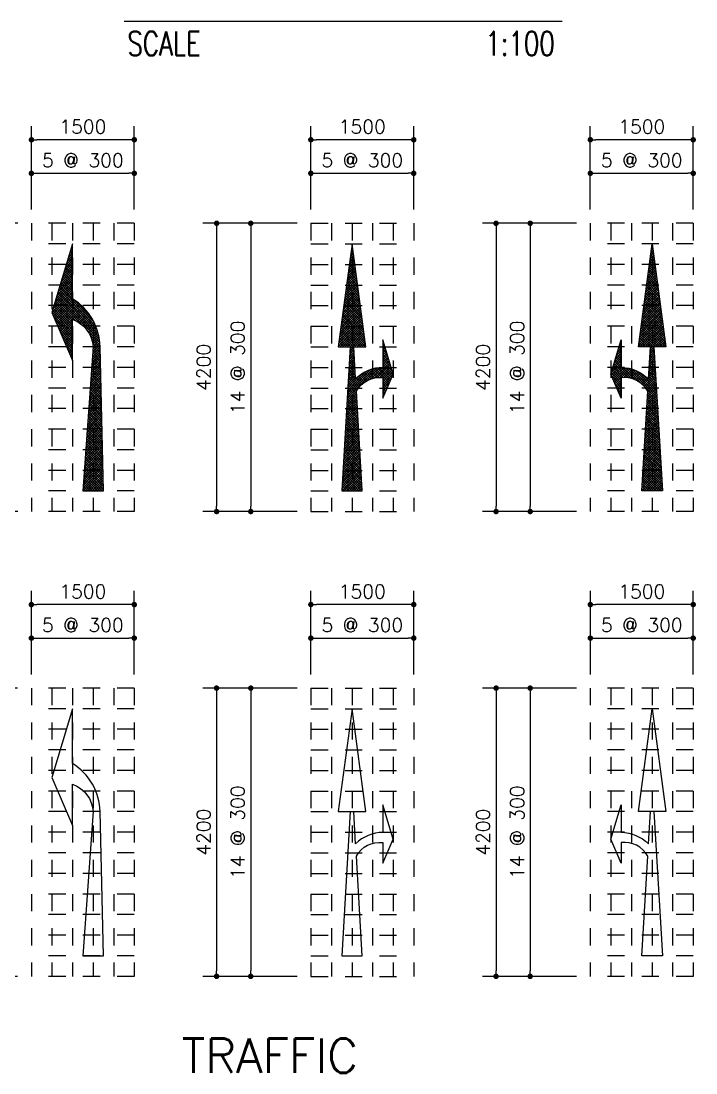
# Model space of a CAD drawing. Header units: inches. Extents: x -2548 to -2391, y 2200 to 2352.
# Drawn here: x -2452.93 to -2448.99, y 2322.41 to 2328.54 of the extents above; entities that cross this region are included whole.
import ezdxf

# ---------------------------------------------------------------- set-up
doc = ezdxf.new("R2010")
doc.units = ezdxf.units.IN
doc.header["$MEASUREMENT"] = 0
doc.linetypes.add('HIDDEN', pattern=[0.375, 0.25, -0.125])
for name, color, linetype in [('1', 7, 'Continuous'), ('19', 4, 'Continuous'), ('3', 3, 'Continuous'), ('4', 4, 'Continuous'), ('8', 8, 'HIDDEN'), ('DIM', 8, 'Continuous')]:
    doc.layers.add(name, color=color, linetype=linetype)
doc.styles.add('ENG', font='ENG.SHX')
doc.styles.add('ROMANS', font='romans', dxfattribs={"height": 0.1})
doc.dimstyles.new('CC', dxfattribs={"dimscale": 0.25, "dimtxt": 1, "dimasz": 1, "dimexe": 1, "dimexo": 1, "dimgap": 0.01, "dimtad": 1, "dimzin": 0, "dimdsep": 46, "dimtxsty": 'ENG', "dimblk": 'DIM0', "dimblk1": 'DIM0', "dimblk2": 'ARROW', "dimcen": 0, "dimdle": 1, "dimclrd": 6, "dimclre": 6, "dimclrt": 7, "dimadec": 0, "dimazin": 0, "dimtfac": 5, "dimtix": 1, "dimtmove": 2, "dimatfit": 3, "dimldrblk": 'DIM0', "dimfxl": 1, "dimtolj": 1, "dimtzin": 0, "dimarcsym": 0})

# ---------------------------------------------------------------- blocks, each defined once
blk = doc.blocks.new('DOT')
at = {"color": 0, "linetype": 'ByBlock'}
blk.add_line((-0.5, 0), (-1, 0), dxfattribs=at)
at = {"color": 0, "linetype": 'ByBlock', "const_width": 0.5}
blk.add_lwpolyline([(-0.25, 0, 1), (0.25, 0, 1)], format="xyb", close=True, dxfattribs=at)
blk = doc.blocks.new('*D447')
at = {"color": 9, "linetype": 'ByBlock', "transparency": 16777216}
for p, q in [((89092, 13997), (89092, 15214)), ((90592, 13997), (90592, 15214)), ((90512, 15014), (89172, 15014))]:
    blk.add_line(p, q, dxfattribs=at)
at = {"layer": 'DEFPOINTS', "color": 0, "linetype": 'ByBlock', "transparency": 16777216}
for p in [(89092, 15014), (89092, 13797), (90592, 13797)]:
    blk.add_point(p, dxfattribs=at)
at = {"color": 9, "linetype": 'ByBlock', "transparency": 16777216, "xscale": 80, "yscale": 80, "zscale": 80, "rotation": 180}
blk.add_blockref('DOT', (89092, 15014), dxfattribs=at)
at = {"color": 9, "linetype": 'ByBlock', "transparency": 16777216, "xscale": 80, "yscale": 80, "zscale": 80}
blk.add_blockref('DOT', (90592, 15014), dxfattribs=at)
at = {"color": 3, "linetype": 'ByBlock', "transparency": 16777216, "insert": (89842, 15204), "char_height": 200, "attachment_point": 5, "style": 'ROMANS'}
blk.add_mtext('\\A1;1500', dxfattribs=at)
blk = doc.blocks.new('ARROW')
at = {"color": 8}
blk.add_lwpolyline([(0, 0), (-1, 0)], dxfattribs=at)
at = {"color": 4}
blk.add_lwpolyline([(-0.5, 0.5), (0, 0), (-0.5, -0.5)], dxfattribs=at)
blk = doc.blocks.new('DIM0')
at = {"color": 8}
for p, q in [((-1, 0), (1, 0)), ((0, -1), (0, 1))]:
    blk.add_line(p, q, dxfattribs=at)
at = {"color": 4}
blk.add_circle((0, 0), 0.281, dxfattribs=at)
blk = doc.blocks.new('*D446')
at = {"color": 9, "linetype": 'ByBlock', "transparency": 16777216}
for p, q in [((89092, 13997), (89092, 14725)), ((90592, 13997), (90592, 14725)), ((89172, 14525), (90512, 14525))]:
    blk.add_line(p, q, dxfattribs=at)
at = {"layer": 'DEFPOINTS', "color": 0, "linetype": 'ByBlock', "transparency": 16777216}
for p in [(90592, 14525), (89092, 13797), (90592, 13797)]:
    blk.add_point(p, dxfattribs=at)
at = {"color": 9, "linetype": 'ByBlock', "transparency": 16777216, "xscale": 80, "yscale": 80, "zscale": 80, "rotation": 180}
blk.add_blockref('DOT', (89092, 14525), dxfattribs=at)
at = {"color": 9, "linetype": 'ByBlock', "transparency": 16777216, "xscale": 80, "yscale": 80, "zscale": 80}
blk.add_blockref('DOT', (90592, 14525), dxfattribs=at)
at = {"color": 3, "linetype": 'ByBlock', "transparency": 16777216, "insert": (89842, 14715), "char_height": 200, "attachment_point": 5, "style": 'ROMANS'}
blk.add_mtext('\\A1;5 @ 300', dxfattribs=at)
blk = doc.blocks.new('*D443')
at = {"color": 9, "linetype": 'ByBlock', "transparency": 16777216}
for p, q in [((85018, 13997), (85018, 15214)), ((86518, 13997), (86518, 15214)), ((86438, 15014), (85098, 15014))]:
    blk.add_line(p, q, dxfattribs=at)
at = {"layer": 'DEFPOINTS', "color": 0, "linetype": 'ByBlock', "transparency": 16777216}
for p in [(85018, 15014), (85018, 13797), (86518, 13797)]:
    blk.add_point(p, dxfattribs=at)
at = {"color": 9, "linetype": 'ByBlock', "transparency": 16777216, "xscale": 80, "yscale": 80, "zscale": 80, "rotation": 180}
blk.add_blockref('DOT', (85018, 15014), dxfattribs=at)
at = {"color": 9, "linetype": 'ByBlock', "transparency": 16777216, "xscale": 80, "yscale": 80, "zscale": 80}
blk.add_blockref('DOT', (86518, 15014), dxfattribs=at)
at = {"color": 3, "linetype": 'ByBlock', "transparency": 16777216, "insert": (85768, 15204), "char_height": 200, "attachment_point": 5, "style": 'ROMANS'}
blk.add_mtext('\\A1;1500', dxfattribs=at)
blk = doc.blocks.new('*D442')
at = {"color": 9, "linetype": 'ByBlock', "transparency": 16777216}
for p, q in [((85018, 13997), (85018, 14725)), ((86518, 13997), (86518, 14725)), ((85098, 14525), (86438, 14525))]:
    blk.add_line(p, q, dxfattribs=at)
at = {"layer": 'DEFPOINTS', "color": 0, "linetype": 'ByBlock', "transparency": 16777216}
for p in [(86518, 14525), (85018, 13797), (86518, 13797)]:
    blk.add_point(p, dxfattribs=at)
at = {"color": 9, "linetype": 'ByBlock', "transparency": 16777216, "xscale": 80, "yscale": 80, "zscale": 80, "rotation": 180}
blk.add_blockref('DOT', (85018, 14525), dxfattribs=at)
at = {"color": 9, "linetype": 'ByBlock', "transparency": 16777216, "xscale": 80, "yscale": 80, "zscale": 80}
blk.add_blockref('DOT', (86518, 14525), dxfattribs=at)
at = {"color": 3, "linetype": 'ByBlock', "transparency": 16777216, "insert": (85768, 14715), "char_height": 200, "attachment_point": 5, "style": 'ROMANS'}
blk.add_mtext('\\A1;5 @ 300', dxfattribs=at)
blk = doc.blocks.new('*D437')
at = {"color": 9, "linetype": 'ByBlock', "transparency": 16777216}
for p, q in [((80944, 13997), (80944, 15214)), ((82444, 13997), (82444, 15214)), ((82364, 15014), (81024, 15014))]:
    blk.add_line(p, q, dxfattribs=at)
at = {"layer": 'DEFPOINTS', "color": 0, "linetype": 'ByBlock', "transparency": 16777216}
for p in [(80944, 15014), (80944, 13797), (82444, 13797)]:
    blk.add_point(p, dxfattribs=at)
at = {"color": 9, "linetype": 'ByBlock', "transparency": 16777216, "xscale": 80, "yscale": 80, "zscale": 80, "rotation": 180}
blk.add_blockref('DOT', (80944, 15014), dxfattribs=at)
at = {"color": 9, "linetype": 'ByBlock', "transparency": 16777216, "xscale": 80, "yscale": 80, "zscale": 80}
blk.add_blockref('DOT', (82444, 15014), dxfattribs=at)
at = {"color": 3, "linetype": 'ByBlock', "transparency": 16777216, "insert": (81694, 15204), "char_height": 200, "attachment_point": 5, "style": 'ROMANS'}
blk.add_mtext('\\A1;1500', dxfattribs=at)
blk = doc.blocks.new('*D436')
at = {"color": 9, "linetype": 'ByBlock', "transparency": 16777216}
for p, q in [((80944, 13997), (80944, 14725)), ((82444, 13997), (82444, 14725)), ((81024, 14525), (82364, 14525))]:
    blk.add_line(p, q, dxfattribs=at)
at = {"layer": 'DEFPOINTS', "color": 0, "linetype": 'ByBlock', "transparency": 16777216}
for p in [(82444, 14525), (80944, 13797), (82444, 13797)]:
    blk.add_point(p, dxfattribs=at)
at = {"color": 9, "linetype": 'ByBlock', "transparency": 16777216, "xscale": 80, "yscale": 80, "zscale": 80, "rotation": 180}
blk.add_blockref('DOT', (80944, 14525), dxfattribs=at)
at = {"color": 9, "linetype": 'ByBlock', "transparency": 16777216, "xscale": 80, "yscale": 80, "zscale": 80}
blk.add_blockref('DOT', (82444, 14525), dxfattribs=at)
at = {"color": 3, "linetype": 'ByBlock', "transparency": 16777216, "insert": (81694, 14715), "char_height": 200, "attachment_point": 5, "style": 'ROMANS'}
blk.add_mtext('\\A1;5 @ 300', dxfattribs=at)
blk = doc.blocks.new('*D441')
at = {"color": 9, "linetype": 'ByBlock', "transparency": 16777216}
for p, q in [((84818, 13797), (83444, 13797)), ((83644, 13717), (83644, 9677)), ((84818, 9597), (83444, 9597))]:
    blk.add_line(p, q, dxfattribs=at)
at = {"layer": 'DEFPOINTS', "color": 0, "linetype": 'ByBlock', "transparency": 16777216}
for p in [(85018, 13797), (83644, 9597), (85018, 9597)]:
    blk.add_point(p, dxfattribs=at)
at = {"color": 9, "linetype": 'ByBlock', "transparency": 16777216, "xscale": 80, "yscale": 80, "zscale": 80}
for p, rotation in [((83644, 13797), 90), ((83644, 9597), 270)]:
    blk.add_blockref('DOT', p, dxfattribs=dict(at, rotation=rotation))
at = {"color": 3, "linetype": 'ByBlock', "transparency": 16777216, "insert": (83454, 11697), "char_height": 200, "attachment_point": 5, "rotation": 90, "style": 'ROMANS'}
blk.add_mtext('\\A1;4200', dxfattribs=at)
blk = doc.blocks.new('*D439')
at = {"color": 9, "linetype": 'ByBlock', "transparency": 16777216}
for p, q in [((80744, 13797), (79371, 13797)), ((79571, 13717), (79571, 9677)), ((80744, 9597), (79371, 9597))]:
    blk.add_line(p, q, dxfattribs=at)
at = {"layer": 'DEFPOINTS', "color": 0, "linetype": 'ByBlock', "transparency": 16777216}
for p in [(80944, 13797), (79571, 9597), (80944, 9597)]:
    blk.add_point(p, dxfattribs=at)
at = {"color": 9, "linetype": 'ByBlock', "transparency": 16777216, "xscale": 80, "yscale": 80, "zscale": 80}
for p, rotation in [((79571, 13797), 90), ((79571, 9597), 270)]:
    blk.add_blockref('DOT', p, dxfattribs=dict(at, rotation=rotation))
at = {"color": 3, "linetype": 'ByBlock', "transparency": 16777216, "insert": (79381, 11697), "char_height": 200, "attachment_point": 5, "rotation": 90, "style": 'ROMANS'}
blk.add_mtext('\\A1;4200', dxfattribs=at)
blk = doc.blocks.new('*D438')
at = {"color": 9, "linetype": 'ByBlock', "transparency": 16777216}
for p, q in [((80744, 13797), (79868, 13797)), ((80068, 13717), (80068, 9677)), ((80744, 9597), (79868, 9597))]:
    blk.add_line(p, q, dxfattribs=at)
at = {"layer": 'DEFPOINTS', "color": 0, "linetype": 'ByBlock', "transparency": 16777216}
for p in [(80944, 13797), (80068, 9597), (80944, 9597)]:
    blk.add_point(p, dxfattribs=at)
at = {"color": 9, "linetype": 'ByBlock', "transparency": 16777216, "xscale": 80, "yscale": 80, "zscale": 80}
for p, rotation in [((80068, 13797), 90), ((80068, 9597), 270)]:
    blk.add_blockref('DOT', p, dxfattribs=dict(at, rotation=rotation))
at = {"color": 3, "linetype": 'ByBlock', "transparency": 16777216, "insert": (79878, 11697), "char_height": 200, "attachment_point": 5, "rotation": 90, "style": 'ROMANS'}
blk.add_mtext('\\A1;14 @ 300', dxfattribs=at)
blk = doc.blocks.new('*D440')
at = {"color": 9, "linetype": 'ByBlock', "transparency": 16777216}
for p, q in [((84818, 13797), (83942, 13797)), ((84142, 13717), (84142, 9677)), ((84818, 9597), (83942, 9597))]:
    blk.add_line(p, q, dxfattribs=at)
at = {"layer": 'DEFPOINTS', "color": 0, "linetype": 'ByBlock', "transparency": 16777216}
for p in [(85018, 13797), (84142, 9597), (85018, 9597)]:
    blk.add_point(p, dxfattribs=at)
at = {"color": 9, "linetype": 'ByBlock', "transparency": 16777216, "xscale": 80, "yscale": 80, "zscale": 80}
for p, rotation in [((84142, 13797), 90), ((84142, 9597), 270)]:
    blk.add_blockref('DOT', p, dxfattribs=dict(at, rotation=rotation))
at = {"color": 3, "linetype": 'ByBlock', "transparency": 16777216, "insert": (83952, 11697), "char_height": 200, "attachment_point": 5, "rotation": 90, "style": 'ROMANS'}
blk.add_mtext('\\A1;14 @ 300', dxfattribs=at)
blk = doc.blocks.new('*D445')
at = {"color": 9, "linetype": 'ByBlock', "transparency": 16777216}
for p, q in [((88892, 13797), (88015, 13797)), ((88215, 13717), (88215, 9677)), ((88892, 9597), (88015, 9597))]:
    blk.add_line(p, q, dxfattribs=at)
at = {"layer": 'DEFPOINTS', "color": 0, "linetype": 'ByBlock', "transparency": 16777216}
for p in [(89092, 13797), (88215, 9597), (89092, 9597)]:
    blk.add_point(p, dxfattribs=at)
at = {"color": 9, "linetype": 'ByBlock', "transparency": 16777216, "xscale": 80, "yscale": 80, "zscale": 80}
for p, rotation in [((88215, 13797), 90), ((88215, 9597), 270)]:
    blk.add_blockref('DOT', p, dxfattribs=dict(at, rotation=rotation))
at = {"color": 3, "linetype": 'ByBlock', "transparency": 16777216, "insert": (88025, 11697), "char_height": 200, "attachment_point": 5, "rotation": 90, "style": 'ROMANS'}
blk.add_mtext('\\A1;14 @ 300', dxfattribs=at)
blk = doc.blocks.new('*D444')
at = {"color": 9, "linetype": 'ByBlock', "transparency": 16777216}
for p, q in [((88892, 13797), (87518, 13797)), ((87718, 13717), (87718, 9677)), ((88892, 9597), (87518, 9597))]:
    blk.add_line(p, q, dxfattribs=at)
at = {"layer": 'DEFPOINTS', "color": 0, "linetype": 'ByBlock', "transparency": 16777216}
for p in [(89092, 13797), (87718, 9597), (89092, 9597)]:
    blk.add_point(p, dxfattribs=at)
at = {"color": 9, "linetype": 'ByBlock', "transparency": 16777216, "xscale": 80, "yscale": 80, "zscale": 80}
for p, rotation in [((87718, 13797), 90), ((87718, 9597), 270)]:
    blk.add_blockref('DOT', p, dxfattribs=dict(at, rotation=rotation))
at = {"color": 3, "linetype": 'ByBlock', "transparency": 16777216, "insert": (87528, 11697), "char_height": 200, "attachment_point": 5, "rotation": 90, "style": 'ROMANS'}
blk.add_mtext('\\A1;4200', dxfattribs=at)
blk = doc.blocks.new('*D415')
at = {"color": 9, "linetype": 'ByBlock', "transparency": 16777216}
for p, q in [((80744, 13797), (79371, 13797)), ((79571, 13717), (79571, 9677)), ((80744, 9597), (79371, 9597))]:
    blk.add_line(p, q, dxfattribs=at)
at = {"layer": 'DEFPOINTS', "color": 0, "linetype": 'ByBlock', "transparency": 16777216}
for p in [(80944, 13797), (79571, 9597), (80944, 9597)]:
    blk.add_point(p, dxfattribs=at)
at = {"color": 9, "linetype": 'ByBlock', "transparency": 16777216, "xscale": 80, "yscale": 80, "zscale": 80}
for p, rotation in [((79571, 13797), 90), ((79571, 9597), 270)]:
    blk.add_blockref('DOT', p, dxfattribs=dict(at, rotation=rotation))
at = {"color": 3, "linetype": 'ByBlock', "transparency": 16777216, "insert": (79381, 11697), "char_height": 200, "attachment_point": 5, "rotation": 90, "style": 'ROMANS'}
blk.add_mtext('\\A1;4200', dxfattribs=at)
blk = doc.blocks.new('*D410')
at = {"color": 9, "linetype": 'ByBlock', "transparency": 16777216}
for p, q in [((76671, 13797), (75794, 13797)), ((75994, 13717), (75994, 9677)), ((76671, 9597), (75794, 9597))]:
    blk.add_line(p, q, dxfattribs=at)
at = {"layer": 'DEFPOINTS', "color": 0, "linetype": 'ByBlock', "transparency": 16777216}
for p in [(76871, 13797), (75994, 9597), (76871, 9597)]:
    blk.add_point(p, dxfattribs=at)
at = {"color": 9, "linetype": 'ByBlock', "transparency": 16777216, "xscale": 80, "yscale": 80, "zscale": 80}
for p, rotation in [((75994, 13797), 90), ((75994, 9597), 270)]:
    blk.add_blockref('DOT', p, dxfattribs=dict(at, rotation=rotation))
at = {"color": 3, "linetype": 'ByBlock', "transparency": 16777216, "insert": (75804, 11697), "char_height": 200, "attachment_point": 5, "rotation": 90, "style": 'ROMANS'}
blk.add_mtext('\\A1;14 @ 300', dxfattribs=at)
blk = doc.blocks.new('*D411')
at = {"color": 9, "linetype": 'ByBlock', "transparency": 16777216}
for p, q in [((76671, 13797), (75297, 13797)), ((75497, 13717), (75497, 9677)), ((76671, 9597), (75297, 9597))]:
    blk.add_line(p, q, dxfattribs=at)
at = {"layer": 'DEFPOINTS', "color": 0, "linetype": 'ByBlock', "transparency": 16777216}
for p in [(76871, 13797), (75497, 9597), (76871, 9597)]:
    blk.add_point(p, dxfattribs=at)
at = {"color": 9, "linetype": 'ByBlock', "transparency": 16777216, "xscale": 80, "yscale": 80, "zscale": 80}
for p, rotation in [((75497, 13797), 90), ((75497, 9597), 270)]:
    blk.add_blockref('DOT', p, dxfattribs=dict(at, rotation=rotation))
at = {"color": 3, "linetype": 'ByBlock', "transparency": 16777216, "insert": (75307, 11697), "char_height": 200, "attachment_point": 5, "rotation": 90, "style": 'ROMANS'}
blk.add_mtext('\\A1;4200', dxfattribs=at)
blk = doc.blocks.new('*D408')
at = {"color": 9, "linetype": 'ByBlock', "transparency": 16777216}
for p, q in [((76871, 13997), (76871, 14725)), ((78371, 13997), (78371, 14725)), ((76951, 14525), (78291, 14525))]:
    blk.add_line(p, q, dxfattribs=at)
at = {"layer": 'DEFPOINTS', "color": 0, "linetype": 'ByBlock', "transparency": 16777216}
for p in [(78371, 14525), (76871, 13797), (78371, 13797)]:
    blk.add_point(p, dxfattribs=at)
at = {"color": 9, "linetype": 'ByBlock', "transparency": 16777216, "xscale": 80, "yscale": 80, "zscale": 80, "rotation": 180}
blk.add_blockref('DOT', (76871, 14525), dxfattribs=at)
at = {"color": 9, "linetype": 'ByBlock', "transparency": 16777216, "xscale": 80, "yscale": 80, "zscale": 80}
blk.add_blockref('DOT', (78371, 14525), dxfattribs=at)
at = {"color": 3, "linetype": 'ByBlock', "transparency": 16777216, "insert": (77621, 14715), "char_height": 200, "attachment_point": 5, "style": 'ROMANS'}
blk.add_mtext('\\A1;5 @ 300', dxfattribs=at)
blk = doc.blocks.new('*D409')
at = {"color": 9, "linetype": 'ByBlock', "transparency": 16777216}
for p, q in [((76871, 13997), (76871, 15214)), ((78371, 13997), (78371, 15214)), ((78291, 15014), (76951, 15014))]:
    blk.add_line(p, q, dxfattribs=at)
at = {"layer": 'DEFPOINTS', "color": 0, "linetype": 'ByBlock', "transparency": 16777216}
for p in [(76871, 15014), (76871, 13797), (78371, 13797)]:
    blk.add_point(p, dxfattribs=at)
at = {"color": 9, "linetype": 'ByBlock', "transparency": 16777216, "xscale": 80, "yscale": 80, "zscale": 80, "rotation": 180}
blk.add_blockref('DOT', (76871, 15014), dxfattribs=at)
at = {"color": 9, "linetype": 'ByBlock', "transparency": 16777216, "xscale": 80, "yscale": 80, "zscale": 80}
blk.add_blockref('DOT', (78371, 15014), dxfattribs=at)
at = {"color": 3, "linetype": 'ByBlock', "transparency": 16777216, "insert": (77621, 15204), "char_height": 200, "attachment_point": 5, "style": 'ROMANS'}
blk.add_mtext('\\A1;1500', dxfattribs=at)
blk = doc.blocks.new('*D417')
at = {"color": 9, "linetype": 'ByBlock', "transparency": 16777216}
for p, q in [((84818, 13797), (83444, 13797)), ((83644, 13717), (83644, 9677)), ((84818, 9597), (83444, 9597))]:
    blk.add_line(p, q, dxfattribs=at)
at = {"layer": 'DEFPOINTS', "color": 0, "linetype": 'ByBlock', "transparency": 16777216}
for p in [(85018, 13797), (83644, 9597), (85018, 9597)]:
    blk.add_point(p, dxfattribs=at)
at = {"color": 9, "linetype": 'ByBlock', "transparency": 16777216, "xscale": 80, "yscale": 80, "zscale": 80}
for p, rotation in [((83644, 13797), 90), ((83644, 9597), 270)]:
    blk.add_blockref('DOT', p, dxfattribs=dict(at, rotation=rotation))
at = {"color": 3, "linetype": 'ByBlock', "transparency": 16777216, "insert": (83454, 11697), "char_height": 200, "attachment_point": 5, "rotation": 90, "style": 'ROMANS'}
blk.add_mtext('\\A1;4200', dxfattribs=at)
blk = doc.blocks.new('*D416')
at = {"color": 9, "linetype": 'ByBlock', "transparency": 16777216}
for p, q in [((84818, 13797), (83942, 13797)), ((84142, 13717), (84142, 9677)), ((84818, 9597), (83942, 9597))]:
    blk.add_line(p, q, dxfattribs=at)
at = {"layer": 'DEFPOINTS', "color": 0, "linetype": 'ByBlock', "transparency": 16777216}
for p in [(85018, 13797), (84142, 9597), (85018, 9597)]:
    blk.add_point(p, dxfattribs=at)
at = {"color": 9, "linetype": 'ByBlock', "transparency": 16777216, "xscale": 80, "yscale": 80, "zscale": 80}
for p, rotation in [((84142, 13797), 90), ((84142, 9597), 270)]:
    blk.add_blockref('DOT', p, dxfattribs=dict(at, rotation=rotation))
at = {"color": 3, "linetype": 'ByBlock', "transparency": 16777216, "insert": (83952, 11697), "char_height": 200, "attachment_point": 5, "rotation": 90, "style": 'ROMANS'}
blk.add_mtext('\\A1;14 @ 300', dxfattribs=at)
blk = doc.blocks.new('*D414')
at = {"color": 9, "linetype": 'ByBlock', "transparency": 16777216}
for p, q in [((80744, 13797), (79868, 13797)), ((80068, 13717), (80068, 9677)), ((80744, 9597), (79868, 9597))]:
    blk.add_line(p, q, dxfattribs=at)
at = {"layer": 'DEFPOINTS', "color": 0, "linetype": 'ByBlock', "transparency": 16777216}
for p in [(80944, 13797), (80068, 9597), (80944, 9597)]:
    blk.add_point(p, dxfattribs=at)
at = {"color": 9, "linetype": 'ByBlock', "transparency": 16777216, "xscale": 80, "yscale": 80, "zscale": 80}
for p, rotation in [((80068, 13797), 90), ((80068, 9597), 270)]:
    blk.add_blockref('DOT', p, dxfattribs=dict(at, rotation=rotation))
at = {"color": 3, "linetype": 'ByBlock', "transparency": 16777216, "insert": (79878, 11697), "char_height": 200, "attachment_point": 5, "rotation": 90, "style": 'ROMANS'}
blk.add_mtext('\\A1;14 @ 300', dxfattribs=at)
blk = doc.blocks.new('*D412')
at = {"color": 9, "linetype": 'ByBlock', "transparency": 16777216}
for p, q in [((80944, 13997), (80944, 14725)), ((82444, 13997), (82444, 14725)), ((81024, 14525), (82364, 14525))]:
    blk.add_line(p, q, dxfattribs=at)
at = {"layer": 'DEFPOINTS', "color": 0, "linetype": 'ByBlock', "transparency": 16777216}
for p in [(82444, 14525), (80944, 13797), (82444, 13797)]:
    blk.add_point(p, dxfattribs=at)
at = {"color": 9, "linetype": 'ByBlock', "transparency": 16777216, "xscale": 80, "yscale": 80, "zscale": 80, "rotation": 180}
blk.add_blockref('DOT', (80944, 14525), dxfattribs=at)
at = {"color": 9, "linetype": 'ByBlock', "transparency": 16777216, "xscale": 80, "yscale": 80, "zscale": 80}
blk.add_blockref('DOT', (82444, 14525), dxfattribs=at)
at = {"color": 3, "linetype": 'ByBlock', "transparency": 16777216, "insert": (81694, 14715), "char_height": 200, "attachment_point": 5, "style": 'ROMANS'}
blk.add_mtext('\\A1;5 @ 300', dxfattribs=at)
blk = doc.blocks.new('*D413')
at = {"color": 9, "linetype": 'ByBlock', "transparency": 16777216}
for p, q in [((80944, 13997), (80944, 15214)), ((82444, 13997), (82444, 15214)), ((82364, 15014), (81024, 15014))]:
    blk.add_line(p, q, dxfattribs=at)
at = {"layer": 'DEFPOINTS', "color": 0, "linetype": 'ByBlock', "transparency": 16777216}
for p in [(80944, 15014), (80944, 13797), (82444, 13797)]:
    blk.add_point(p, dxfattribs=at)
at = {"color": 9, "linetype": 'ByBlock', "transparency": 16777216, "xscale": 80, "yscale": 80, "zscale": 80, "rotation": 180}
blk.add_blockref('DOT', (80944, 15014), dxfattribs=at)
at = {"color": 9, "linetype": 'ByBlock', "transparency": 16777216, "xscale": 80, "yscale": 80, "zscale": 80}
blk.add_blockref('DOT', (82444, 15014), dxfattribs=at)
at = {"color": 3, "linetype": 'ByBlock', "transparency": 16777216, "insert": (81694, 15204), "char_height": 200, "attachment_point": 5, "style": 'ROMANS'}
blk.add_mtext('\\A1;1500', dxfattribs=at)
blk = doc.blocks.new('*D418')
at = {"color": 9, "linetype": 'ByBlock', "transparency": 16777216}
for p, q in [((85018, 13997), (85018, 14725)), ((86518, 13997), (86518, 14725)), ((85098, 14525), (86438, 14525))]:
    blk.add_line(p, q, dxfattribs=at)
at = {"layer": 'DEFPOINTS', "color": 0, "linetype": 'ByBlock', "transparency": 16777216}
for p in [(86518, 14525), (85018, 13797), (86518, 13797)]:
    blk.add_point(p, dxfattribs=at)
at = {"color": 9, "linetype": 'ByBlock', "transparency": 16777216, "xscale": 80, "yscale": 80, "zscale": 80, "rotation": 180}
blk.add_blockref('DOT', (85018, 14525), dxfattribs=at)
at = {"color": 9, "linetype": 'ByBlock', "transparency": 16777216, "xscale": 80, "yscale": 80, "zscale": 80}
blk.add_blockref('DOT', (86518, 14525), dxfattribs=at)
at = {"color": 3, "linetype": 'ByBlock', "transparency": 16777216, "insert": (85768, 14715), "char_height": 200, "attachment_point": 5, "style": 'ROMANS'}
blk.add_mtext('\\A1;5 @ 300', dxfattribs=at)
blk = doc.blocks.new('*D419')
at = {"color": 9, "linetype": 'ByBlock', "transparency": 16777216}
for p, q in [((85018, 13997), (85018, 15214)), ((86518, 13997), (86518, 15214)), ((86438, 15014), (85098, 15014))]:
    blk.add_line(p, q, dxfattribs=at)
at = {"layer": 'DEFPOINTS', "color": 0, "linetype": 'ByBlock', "transparency": 16777216}
for p in [(85018, 15014), (85018, 13797), (86518, 13797)]:
    blk.add_point(p, dxfattribs=at)
at = {"color": 9, "linetype": 'ByBlock', "transparency": 16777216, "xscale": 80, "yscale": 80, "zscale": 80, "rotation": 180}
blk.add_blockref('DOT', (85018, 15014), dxfattribs=at)
at = {"color": 9, "linetype": 'ByBlock', "transparency": 16777216, "xscale": 80, "yscale": 80, "zscale": 80}
blk.add_blockref('DOT', (86518, 15014), dxfattribs=at)
at = {"color": 3, "linetype": 'ByBlock', "transparency": 16777216, "insert": (85768, 15204), "char_height": 200, "attachment_point": 5, "style": 'ROMANS'}
blk.add_mtext('\\A1;1500', dxfattribs=at)
blk = doc.blocks.new('TRAFFIC')
at = {"layer": '3'}
h = blk.add_hatch(dxfattribs=at)
h.set_pattern_fill('ANSI37', color=256, scale=200, style=0)
h.set_pattern_definition([(45, (-70014.89, -1278.387), (-17.6776695, 17.6776695), []), (135, (-70014.89, -1278.387), (-17.6776695, -17.6776695), [])])
h.paths.add_polyline_path([(11621.178, 11118.354, -0.301986741), (11921.178, 10718.354), (11771.178, 8618.354), (12071.178, 8618.354), (12021.178, 10718.354, 0.257569064), (11621.178, 11418.354), (11621.178, 12218.354), (11321.178, 11218.354), (11621.178, 10518.354)])
h = blk.add_hatch(dxfattribs=at)
h.set_pattern_fill('ANSI37', color=256, scale=200, style=0)
h.set_pattern_definition([(45, (-68641.227, -1278.387), (-17.6776695, 17.6776695), []), (135, (-68641.227, -1278.387), (-17.6776695, -17.6776695), [])])
h.paths.add_polyline_path([(15694.841, 12218.354), (15494.841, 10718.354), (15669.841, 10718.354), (15544.841, 8618.354), (15844.841, 8618.354), (15758.388, 10070.762, -0.307132993), (16144.841, 10268.354), (16144.841, 9968.354), (16294.841, 10318.354), (16144.841, 10818.354), (16144.841, 10418.354, 0.188441027), (15747.617, 10251.711), (15719.841, 10718.354), (15894.841, 10718.354)])
h = blk.add_hatch(dxfattribs=at)
h.set_pattern_fill('ANSI37', color=256, scale=200, style=0)
h.set_pattern_definition([(45, (-67241.375, -1278.387), (-17.6776695, 17.6776695), []), (135, (-67241.375, -1278.387), (-17.6776695, -17.6776695), [])])
h.paths.add_polyline_path([(19868.503, 10718.354), (20043.503, 10718.354), (20015.727, 10251.711, 0.188441027), (19618.503, 10418.354), (19618.503, 10818.354), (19468.503, 10318.354), (19618.503, 9968.354), (19618.503, 10268.354, -0.307132993), (20004.956, 10070.762), (19918.503, 8618.354), (20218.503, 8618.354), (20093.503, 10718.354), (20268.503, 10718.354), (20068.503, 12218.354)])
at = {"layer": '3', "color": 3}
for p, q in [((15894.841, 10718.354), (15894.841, 10718.354)), ((19868.503, 10718.354), (19868.503, 10718.354)), ((15894.841, 3945.584), (15894.841, 3945.584)), ((19868.503, 3945.584), (19868.503, 3945.584))]:
    blk.add_line(p, q, dxfattribs=at)
for points in [[(12021.178, 10718.354, 0.257569064), (11621.178, 11418.354), (11621.178, 12218.354), (11321.178, 11218.354), (11621.178, 10518.354), (11621.178, 11118.354, -0.301986741), (11921.178, 10718.354), (11771.178, 8618.354), (12071.178, 8618.354)], [(16144.841, 10818.354), (16144.841, 10418.354, 0.188441027), (15747.617, 10251.711), (15719.841, 10718.354), (15894.841, 10718.354), (15694.841, 12218.354), (15494.841, 10718.354), (15494.841, 10718.354), (15669.841, 10718.354), (15544.841, 8618.354), (15844.841, 8618.354), (15758.388, 10070.762, -0.307132993), (16144.841, 10268.354), (16144.841, 9968.354), (16294.841, 10318.354)], [(19618.503, 10818.354), (19618.503, 10418.354, -0.188441027), (20015.727, 10251.711), (20043.503, 10718.354), (19868.503, 10718.354), (20068.503, 12218.354), (20268.503, 10718.354), (20268.503, 10718.354), (20093.503, 10718.354), (20218.503, 8618.354), (19918.503, 8618.354), (20004.956, 10070.762, 0.307132993), (19618.503, 10268.354), (19618.503, 9968.354), (19468.503, 10318.354)], [(12021.178, 3945.584, 0.257569064), (11621.178, 4645.584), (11621.178, 5445.584), (11321.178, 4445.584), (11621.178, 3745.584), (11621.178, 4345.584, -0.301986741), (11921.178, 3945.584), (11771.178, 1845.584), (12071.178, 1845.584)], [(16144.841, 4045.584), (16144.841, 3645.584, 0.188441027), (15747.617, 3478.941), (15719.841, 3945.584), (15894.841, 3945.584), (15694.841, 5445.584), (15494.841, 3945.584), (15494.841, 3945.584), (15669.841, 3945.584), (15544.841, 1845.584), (15844.841, 1845.584), (15758.388, 3297.992, -0.307132993), (16144.841, 3495.584), (16144.841, 3195.584), (16294.841, 3545.584)], [(19618.503, 4045.584), (19618.503, 3645.584, -0.188441027), (20015.727, 3478.941), (20043.503, 3945.584), (19868.503, 3945.584), (20068.503, 5445.584), (20268.503, 3945.584), (20268.503, 3945.584), (20093.503, 3945.584), (20218.503, 1845.584), (19918.503, 1845.584), (20004.956, 3297.992, 0.307132993), (19618.503, 3495.584), (19618.503, 3195.584), (19468.503, 3545.584)]]:
    blk.add_lwpolyline(points, format="xyb", close=True, dxfattribs=at)
at = {"layer": '4', "color": 5}
blk.add_line((12374.364, 15465.58), (18758.397, 15465.58), dxfattribs=at)
at = {"layer": '8'}
for p, q in [((11021.178, 12518.354), (11021.178, 8318.354)), ((12521.178, 12518.354), (11021.178, 12518.354)), ((11321.178, 12518.354), (11321.178, 8318.354)), ((11621.178, 12518.354), (11621.178, 8318.354)), ((11921.178, 12518.354), (11921.178, 8318.354)), ((12221.178, 12518.354), (12221.178, 8318.354)), ((12521.178, 12518.354), (12521.178, 8318.354)), ((15094.841, 12518.354), (15094.841, 8318.354)), ((15094.841, 12518.354), (16594.841, 12518.354)), ((15394.841, 12518.354), (15394.841, 8318.354)), ((15694.841, 12518.354), (15694.841, 8318.354)), ((15994.841, 12518.354), (15994.841, 8318.354)), ((16294.841, 12518.354), (16294.841, 8318.354)), ((16594.841, 12518.354), (16594.841, 8318.354)), ((19168.503, 12518.354), (19168.503, 8318.354)), ((20668.503, 12518.354), (19168.503, 12518.354)), ((19468.503, 12518.354), (19468.503, 8318.354)), ((19768.503, 12518.354), (19768.503, 8318.354)), ((20068.503, 12518.354), (20068.503, 8318.354)), ((20368.503, 12518.354), (20368.503, 8318.354)), ((20668.503, 12518.354), (20668.503, 8318.354)), ((12521.178, 12218.354), (11021.178, 12218.354)), ((15094.841, 12218.354), (16594.841, 12218.354)), ((20668.503, 12218.354), (19168.503, 12218.354)), ((12521.178, 11918.354), (11021.178, 11918.354)), ((15094.841, 11918.354), (16594.841, 11918.354)), ((20668.503, 11918.354), (19168.503, 11918.354)), ((12521.178, 11618.354), (11021.178, 11618.354)), ((15094.841, 11618.354), (16594.841, 11618.354)), ((20668.503, 11618.354), (19168.503, 11618.354)), ((12521.178, 11318.354), (11021.178, 11318.354)), ((15094.841, 11318.354), (16594.841, 11318.354)), ((20668.503, 11318.354), (19168.503, 11318.354)), ((12521.178, 11018.354), (11021.178, 11018.354)), ((15094.841, 11018.354), (16594.841, 11018.354)), ((20668.503, 11018.354), (19168.503, 11018.354)), ((12521.178, 10718.354), (11021.178, 10718.354)), ((15094.841, 10718.354), (16594.841, 10718.354)), ((20668.503, 10718.354), (19168.503, 10718.354)), ((12521.178, 10418.354), (11021.178, 10418.354)), ((15094.841, 10418.354), (16594.841, 10418.354)), ((20668.503, 10418.354), (19168.503, 10418.354)), ((12521.178, 10118.354), (11021.178, 10118.354)), ((15094.841, 10118.354), (16594.841, 10118.354)), ((20668.503, 10118.354), (19168.503, 10118.354)), ((12521.178, 9818.354), (11021.178, 9818.354)), ((15094.841, 9818.354), (16594.841, 9818.354)), ((20668.503, 9818.354), (19168.503, 9818.354)), ((12521.178, 9518.354), (11021.178, 9518.354)), ((15094.841, 9518.354), (16594.841, 9518.354)), ((20668.503, 9518.354), (19168.503, 9518.354)), ((12521.178, 9218.354), (11021.178, 9218.354)), ((15094.841, 9218.354), (16594.841, 9218.354)), ((20668.503, 9218.354), (19168.503, 9218.354)), ((12521.178, 8918.354), (11021.178, 8918.354)), ((15094.841, 8918.354), (16594.841, 8918.354)), ((20668.503, 8918.354), (19168.503, 8918.354)), ((12521.178, 8618.354), (11021.178, 8618.354)), ((15094.841, 8618.354), (16594.841, 8618.354)), ((20668.503, 8618.354), (19168.503, 8618.354)), ((12521.178, 8318.354), (11021.178, 8318.354)), ((15094.841, 8318.354), (16594.841, 8318.354)), ((20668.503, 8318.354), (19168.503, 8318.354)), ((11021.178, 5745.584), (11021.178, 1545.584)), ((12521.178, 5745.584), (11021.178, 5745.584)), ((11321.178, 5745.584), (11321.178, 1545.584)), ((11621.178, 5745.584), (11621.178, 1545.584)), ((11921.178, 5745.584), (11921.178, 1545.584)), ((12221.178, 5745.584), (12221.178, 1545.584)), ((12521.178, 5745.584), (12521.178, 1545.584)), ((15094.841, 5745.584), (15094.841, 1545.584)), ((15094.841, 5745.584), (16594.841, 5745.584)), ((15394.841, 5745.584), (15394.841, 1545.584)), ((15694.841, 5745.584), (15694.841, 1545.584)), ((15994.841, 5745.584), (15994.841, 1545.584)), ((16294.841, 5745.584), (16294.841, 1545.584)), ((16594.841, 5745.584), (16594.841, 1545.584)), ((19168.503, 5745.584), (19168.503, 1545.584)), ((20668.503, 5745.584), (19168.503, 5745.584)), ((19468.503, 5745.584), (19468.503, 1545.584)), ((19768.503, 5745.584), (19768.503, 1545.584)), ((20068.503, 5745.584), (20068.503, 1545.584)), ((20368.503, 5745.584), (20368.503, 1545.584)), ((20668.503, 5745.584), (20668.503, 1545.584)), ((12521.178, 5445.584), (11021.178, 5445.584)), ((15094.841, 5445.584), (16594.841, 5445.584)), ((20668.503, 5445.584), (19168.503, 5445.584)), ((12521.178, 5145.584), (11021.178, 5145.584)), ((15094.841, 5145.584), (16594.841, 5145.584)), ((20668.503, 5145.584), (19168.503, 5145.584)), ((12521.178, 4845.584), (11021.178, 4845.584)), ((15094.841, 4845.584), (16594.841, 4845.584)), ((20668.503, 4845.584), (19168.503, 4845.584)), ((12521.178, 4545.584), (11021.178, 4545.584)), ((15094.841, 4545.584), (16594.841, 4545.584)), ((20668.503, 4545.584), (19168.503, 4545.584)), ((12521.178, 4245.584), (11021.178, 4245.584)), ((15094.841, 4245.584), (16594.841, 4245.584)), ((20668.503, 4245.584), (19168.503, 4245.584)), ((12521.178, 3945.584), (11021.178, 3945.584)), ((15094.841, 3945.584), (16594.841, 3945.584)), ((20668.503, 3945.584), (19168.503, 3945.584)), ((12521.178, 3645.584), (11021.178, 3645.584)), ((15094.841, 3645.584), (16594.841, 3645.584)), ((20668.503, 3645.584), (19168.503, 3645.584)), ((12521.178, 3345.584), (11021.178, 3345.584)), ((15094.841, 3345.584), (16594.841, 3345.584)), ((20668.503, 3345.584), (19168.503, 3345.584)), ((12521.178, 3045.584), (11021.178, 3045.584)), ((15094.841, 3045.584), (16594.841, 3045.584)), ((20668.503, 3045.584), (19168.503, 3045.584)), ((12521.178, 2745.584), (11021.178, 2745.584)), ((15094.841, 2745.584), (16594.841, 2745.584)), ((20668.503, 2745.584), (19168.503, 2745.584)), ((12521.178, 2445.584), (11021.178, 2445.584)), ((15094.841, 2445.584), (16594.841, 2445.584)), ((20668.503, 2445.584), (19168.503, 2445.584)), ((12521.178, 2145.584), (11021.178, 2145.584)), ((15094.841, 2145.584), (16594.841, 2145.584)), ((20668.503, 2145.584), (19168.503, 2145.584)), ((12521.178, 1845.584), (11021.178, 1845.584)), ((15094.841, 1845.584), (16594.841, 1845.584)), ((20668.503, 1845.584), (19168.503, 1845.584)), ((12521.178, 1545.584), (11021.178, 1545.584)), ((15094.841, 1545.584), (16594.841, 1545.584)), ((20668.503, 1545.584), (19168.503, 1545.584))]:
    blk.add_line(p, q, dxfattribs=at)
at = {"layer": '4', "style": 'ROMANS', "width": 0.75}
for s, p in [('SCALE', (12421.01, 14963.285)), ('1:100', (17637.768, 14963.285))]:
    blk.add_text(s, height=350, dxfattribs=at).set_placement(p)
at = {"layer": 'DIM'}
for base, p1, p2, picture, middle, set_off in [((11021.178, 13735.397), (12521.178, 12518.354), (11021.178, 12518.354), '*D409', (11771.178, 13925.397), (-65849.552, -1278.387)), ((15094.841, 13735.397), (16594.841, 12518.354), (15094.841, 12518.354), '*D413', (15844.841, 13925.397), (-65849.552, -1278.387)), ((19168.503, 13735.397), (20668.503, 12518.354), (19168.503, 12518.354), '*D419', (19918.503, 13925.397), (-65849.552, -1278.387)), ((11021.178, 6962.627), (12521.178, 5745.584), (11021.178, 5745.584), '*D437', (11771.178, 7152.627), (-69923.215, -8051.157)), ((15094.841, 6962.627), (16594.841, 5745.584), (15094.841, 5745.584), '*D443', (15844.841, 7152.627), (-69923.215, -8051.157)), ((19168.503, 6962.627), (20668.503, 5745.584), (19168.503, 5745.584), '*D447', (19918.503, 7152.627), (-69923.215, -8051.157))]:
    dim = blk.add_linear_dim(base=base, p1=p1, p2=p2, dimstyle='CC', dxfattribs=at)
    dim.commit()
    dim.dimension.update_dxf_attribs({"geometry": picture, "text_midpoint": middle, "insert": set_off})
for base, p1, p2, picture, middle, set_off in [((12521.178, 13246.714), (11021.178, 12518.354), (12521.178, 12518.354), '*D408', (11771.178, 13436.714), (-65849.552, -1278.387)), ((16594.841, 13246.714), (15094.841, 12518.354), (16594.841, 12518.354), '*D412', (15844.841, 13436.714), (-65849.552, -1278.387)), ((20668.503, 13246.714), (19168.503, 12518.354), (20668.503, 12518.354), '*D418', (19918.503, 13436.714), (-65849.552, -1278.387)), ((12521.178, 6473.944), (11021.178, 5745.584), (12521.178, 5745.584), '*D436', (11771.178, 6663.944), (-69923.215, -8051.157)), ((16594.841, 6473.944), (15094.841, 5745.584), (16594.841, 5745.584), '*D442', (15844.841, 6663.944), (-69923.215, -8051.157)), ((20668.503, 6473.944), (19168.503, 5745.584), (20668.503, 5745.584), '*D446', (19918.503, 6663.944), (-69923.215, -8051.157))]:
    dim = blk.add_linear_dim(base=base, p1=p1, p2=p2, text='5 @ 300', dimstyle='CC', dxfattribs=at)
    dim.commit()
    dim.dimension.update_dxf_attribs({"geometry": picture, "text_midpoint": middle, "insert": set_off})
for base, p1, p2, picture, middle, set_off in [((9647.515, 8318.354), (11021.178, 12518.354), (11021.178, 8318.354), '*D411', (9457.515, 10418.354), (-65849.552, -1278.387)), ((13721.178, 8318.354), (15094.841, 12518.354), (15094.841, 8318.354), '*D415', (13531.178, 10418.354), (-65849.552, -1278.387)), ((17794.841, 8318.354), (19168.503, 12518.354), (19168.503, 8318.354), '*D417', (17604.841, 10418.354), (-65849.552, -1278.387)), ((9647.515, 1545.584), (11021.178, 5745.584), (11021.178, 1545.584), '*D439', (9457.515, 3645.584), (-69923.215, -8051.157)), ((13721.178, 1545.584), (15094.841, 5745.584), (15094.841, 1545.584), '*D441', (13531.178, 3645.584), (-69923.215, -8051.157)), ((17794.841, 1545.584), (19168.503, 5745.584), (19168.503, 1545.584), '*D444', (17604.841, 3645.584), (-69923.215, -8051.157))]:
    dim = blk.add_linear_dim(base=base, p1=p1, p2=p2, angle=90, dimstyle='CC', dxfattribs=at)
    dim.commit()
    dim.dimension.update_dxf_attribs({"geometry": picture, "text_midpoint": middle, "insert": set_off})
for base, p1, p2, picture, middle, set_off in [((10144.936, 8318.354), (11021.178, 12518.354), (11021.178, 8318.354), '*D410', (9954.936, 10418.354), (-65849.552, -1278.387)), ((14218.598, 8318.354), (15094.841, 12518.354), (15094.841, 8318.354), '*D414', (14028.598, 10418.354), (-65849.552, -1278.387)), ((18292.261, 8318.354), (19168.503, 12518.354), (19168.503, 8318.354), '*D416', (18102.261, 10418.354), (-65849.552, -1278.387)), ((10144.936, 1545.584), (11021.178, 5745.584), (11021.178, 1545.584), '*D438', (9954.936, 3645.584), (-69923.215, -8051.157)), ((14218.598, 1545.584), (15094.841, 5745.584), (15094.841, 1545.584), '*D440', (14028.598, 3645.584), (-69923.215, -8051.157)), ((18292.261, 1545.584), (19168.503, 5745.584), (19168.503, 1545.584), '*D445', (18102.261, 3645.584), (-69923.215, -8051.157))]:
    dim = blk.add_linear_dim(base=base, p1=p1, p2=p2, angle=90, text='14 @ 300', dimstyle='CC', dxfattribs=at)
    dim.commit()
    dim.dimension.update_dxf_attribs({"geometry": picture, "text_midpoint": middle, "insert": set_off})

msp = doc.modelspace()

# ---------------------------------------------------------------- block references
at = {"layer": '1', "xscale": 0.0003999999998995918, "yscale": 0.0003999999998995918, "zscale": 0.0003999999998995918}
msp.add_blockref('TRAFFIC', (-2457.27696, 2322.35659), dxfattribs=at)

# ---------------------------------------------------------------- texts
at = {"layer": '19', "style": 'ROMANS'}
msp.add_text('TRAFFIC', height=0.2, dxfattribs=at).set_placement((-2451.99221, 2322.41179))

doc.saveas('drawing.dxf')
